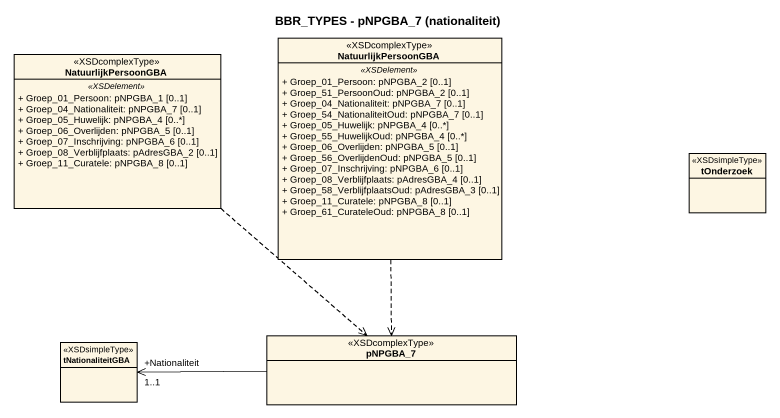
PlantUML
@startuml
title BBR_TYPES - pNPGBA_7 (nationaliteit)
hide circle
hide empty members
skinparam classAttributeIconSize 0
class NatuurlijkPersoonGBA <<XSDcomplexType>> {
  .. <<XSDelement>> ..
  + Groep_01_Persoon: pNPGBA_2 [0..1]
  + Groep_51_PersoonOud: pNPGBA_2 [0..1]
  + Groep_04_Nationaliteit: pNPGBA_7 [0..1]
  + Groep_54_NationaliteitOud: pNPGBA_7 [0..1]
  + Groep_05_Huwelijk: pNPGBA_4 [0..*]
  + Groep_55_HuwelijkOud: pNPGBA_4 [0..*]
  + Groep_06_Overlijden: pNPGBA_5 [0..1]
  + Groep_56_OverlijdenOud: pNPGBA_5 [0..1]
  + Groep_07_Inschrijving: pNPGBA_6 [0..1]
  + Groep_08_Verblijfplaats: pAdresGBA_4 [0..1]
  + Groep_58_VerblijfplaatsOud: pAdresGBA_3 [0..1]
  + Groep_11_Curatele: pNPGBA_8 [0..1]
  + Groep_61_CurateleOud: pNPGBA_8 [0..1]
}
class "NatuurlijkPersoonGBA" as NatuurlijkPersoonGBA_2 <<XSDcomplexType>> {
  .. <<XSDelement>> ..
  + Groep_01_Persoon: pNPGBA_1 [0..1]
  + Groep_04_Nationaliteit: pNPGBA_7 [0..1]
  + Groep_05_Huwelijk: pNPGBA_4 [0..*]
  + Groep_06_Overlijden: pNPGBA_5 [0..1]
  + Groep_07_Inschrijving: pNPGBA_6 [0..1]
  + Groep_08_Verblijfplaats: pAdresGBA_2 [0..1]
  + Groep_11_Curatele: pNPGBA_8 [0..1]
}
class tOnderzoek <<XSDsimpleType>>
class tNationaliteitGBA <<XSDsimpleType>>
class pNPGBA_7 <<XSDcomplexType>>
NatuurlijkPersoonGBA ..> pNPGBA_7
NatuurlijkPersoonGBA_2 ..> pNPGBA_7
pNPGBA_7 -left-> "+Nationaliteit\n1..1" tNationaliteitGBA
@enduml
